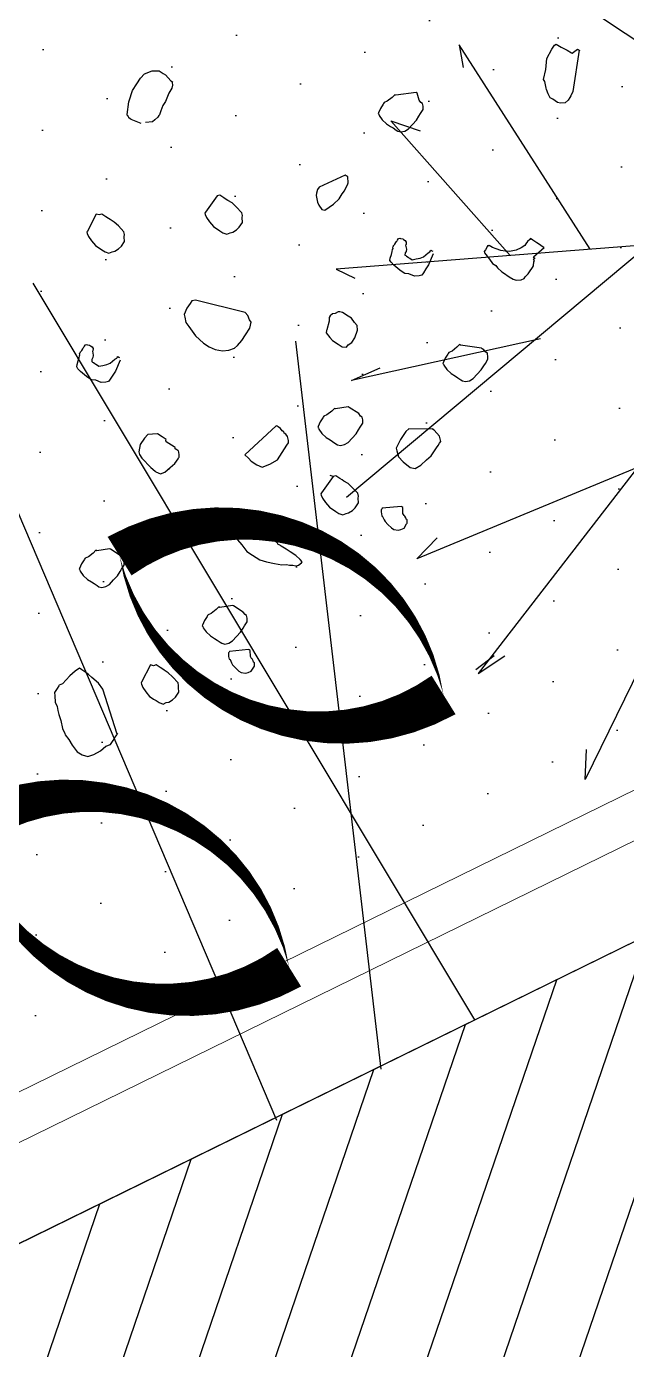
# Model space of a CAD drawing. Header units: millimetres. Extents: x 1754 to 2064, y 960 to 1845.
# Drawn here: x 2015.604 to 2016.266, y 1753.756 to 1755.214 of the extents above; entities that cross this region are included whole.
import ezdxf

# ---------------------------------------------------------------- set-up
doc = ezdxf.new("R2010")
doc.units = ezdxf.units.MM
doc.layers.add('FLOATING-WINDOWS', color=2, linetype='Continuous', plot=False)
for name, color, linetype in [('okna', 4, 'Continuous'), ('SRAFY', 3, 'Continuous'), ('T_stafaz', 7, 'Continuous'), ('zariz.predmety', 203, 'Continuous')]:
    doc.layers.add(name, color=color, linetype=linetype)

# ---------------------------------------------------------------- blocks, each defined once
blk = doc.blocks.new('STROMLIST03PUD')
at = {"linetype": 'Continuous'}
for p, q in [((-204.2, 821.5), (-205.8, 818)), ((-205.8, 818), (-205.3, 817.1)), ((-205.3, 817.1), (-205.6, 815.7)), ((-203.3, 822), (-204.2, 821.5)), ((-198.7, 824.8), (-203.3, 822)), ((-194.9, 824.6), (-198.7, 824.8)), ((-192, 823.9), (-194.9, 824.6)), ((-188, 821.4), (-192, 823.9)), ((-186.3, 818.6), (-188, 821.4)), ((-184.5, 813.5), (-186.3, 818.6)), ((-35.3, 822), (-42.8, 770.4)), ((-35.3, 822), (-36.2, 821.5)), ((-34.4, 822.6), (-35.3, 822)), ((-30.8, 824.7), (-34.4, 822.6)), ((-28, 826.4), (-30.8, 824.7)), ((-23.5, 829.1), (-28, 826.4)), ((-18.2, 828.6), (-23.5, 829.1)), ((-10.7, 830.6), (-18.2, 828.6)), ((-2.1, 830.8), (-10.7, 830.6)), ((4.6, 829.9), (-2.1, 830.8)), ((9.7, 825.5), (4.6, 829.9)), ((13, 820), (9.7, 825.5)), ((14.7, 811.1), (13, 820)), ((-204.8, 810), (-207.5, 803.8)), ((-207.5, 803.8), (-207, 802.8)), ((-207, 802.8), (-206.4, 801.9)), ((-205.6, 815.7), (-205.5, 813.2)), ((-205.5, 813.2), (-204.9, 812.3)), ((-204.9, 812.3), (-204.8, 810)), ((-183.2, 809.3), (-184.5, 813.5)), ((-183, 806.9), (-183.2, 809.3)), ((-183.2, 803.1), (-183, 806.9)), ((-182.7, 802.2), (-183.2, 803.1)), ((-119.8, 803.6), (-120.5, 800.7)), ((-118.5, 805.6), (-119.8, 803.6)), ((-116.5, 810.5), (-118.5, 805.6)), ((-111, 813.8), (-116.5, 810.5)), ((-106.8, 815), (-111, 813.8)), ((-102.1, 815.4), (-106.8, 815)), ((-99.2, 814.7), (-102.1, 815.4)), ((-95.3, 814.5), (-99.2, 814.7)), ((-92.2, 811.3), (-95.3, 814.5)), ((-90.1, 807.8), (-92.2, 811.3)), ((-88.4, 805), (-90.1, 807.8)), ((-87.3, 803.2), (-88.4, 805)), ((-85.7, 800.4), (-87.3, 803.2)), ((15.2, 804), (14.7, 811.1)), ((16.7, 797.4), (15.2, 804)), ((-206.4, 801.9), (-186.8, 794.7)), ((-186.8, 794.7), (-186, 795.2)), ((-186, 795.2), (-185, 795.8)), ((-185, 795.8), (-183.7, 797.8)), ((-183.7, 797.8), (-183.4, 799.2)), ((-183.4, 799.2), (-182.7, 802.2)), ((-120.5, 800.7), (-117.9, 792.2)), ((-117.9, 792.2), (-115.6, 786.2)), ((-84.2, 793.9), (-85.7, 800.4)), ((-83.3, 788.2), (-84.2, 793.9)), ((-83.4, 784.4), (-83.3, 788.2)), ((14.1, 781), (16.3, 789.8)), ((16.3, 796), (16.7, 797.4)), ((16.3, 789.8), (16.3, 796)), ((-218.6, 774), (-220.3, 770.4)), ((-214, 776.6), (-218.6, 774)), ((-211.3, 778.3), (-214, 776.6)), ((-206.8, 781.1), (-211.3, 778.3)), ((-200.8, 783.4), (-206.8, 781.1)), ((-194.7, 785.8), (-200.8, 783.4)), ((-190, 786.2), (-194.7, 785.8)), ((-185.6, 785.1), (-190, 786.2)), ((-183.1, 782.9), (-185.6, 785.1)), ((-182, 781.1), (-183.1, 782.9)), ((-179.8, 777.4), (-182, 781.1)), ((-178.1, 774.6), (-179.8, 777.4)), ((-175.4, 770.1), (-178.1, 774.6)), ((-115.6, 786.2), (-112.8, 781.6)), ((-112.8, 781.6), (-111.8, 779.9)), ((-111.8, 779.9), (-110.1, 777.1)), ((-110.1, 777.1), (-107.4, 772.5)), ((-101.9, 769.6), (-84.7, 782.4)), ((-84.7, 782.4), (-83.8, 783)), ((-83.8, 783), (-83.4, 784.4)), ((12.1, 769.9), (13.2, 774.3)), ((13.2, 774.3), (14.1, 781)), ((-220.6, 769), (-221, 767.5)), ((-221, 767.5), (-219.9, 765.7)), ((-220.3, 770.4), (-220.6, 769)), ((-219.9, 765.7), (-219.2, 762.4)), ((-219.2, 762.4), (-212.6, 751.5)), ((-173, 764.1), (-175.4, 770.1)), ((-172.1, 758.5), (-173, 764.1)), ((-107.4, 772.5), (-104.4, 771.9)), ((-104.4, 771.9), (-101.9, 769.6)), ((-42.8, 770.4), (-41.7, 762.4)), ((-41.7, 762.4), (-37.7, 753.6)), ((8.1, 753.8), (10.5, 760.2)), ((10.5, 760.2), (11, 765.5)), ((11, 765.5), (12.1, 769.9)), ((-424.9, 754.1), (-426.5, 750.5)), ((-426.5, 750.5), (-425.9, 749.6)), ((-425.9, 749.6), (-426.3, 748.2)), ((-426.3, 748.2), (-426.1, 745.8)), ((-426.1, 745.8), (-425.6, 744.9)), ((-425.6, 744.9), (-425.4, 742.5)), ((-423.9, 754.5), (-424.9, 754.1)), ((-419.4, 757.3), (-423.9, 754.5)), ((-415.6, 757.1), (-419.4, 757.3)), ((-412.6, 756.4), (-415.6, 757.1)), ((-408.6, 753.8), (-412.6, 756.4)), ((-407, 751.1), (-408.6, 753.8)), ((-405.2, 746), (-407, 751.1)), ((-403.9, 741.8), (-405.2, 746)), ((-212.6, 751.5), (-212, 750.6)), ((-212, 750.6), (-198.4, 746.4)), ((-198.4, 746.4), (-197.8, 745.5)), ((-197.8, 745.5), (-193.6, 746.7)), ((-193.6, 746.7), (-187, 748.3)), ((-187, 748.3), (-183.2, 748)), ((-183.2, 748), (-182.3, 748.6)), ((-182.3, 748.6), (-181.4, 749.2)), ((-181.4, 749.2), (-176.8, 751.8)), ((-176.8, 751.8), (-172.8, 755.5)), ((-172.8, 755.5), (-171.9, 756.1)), ((-172.4, 756.9), (-172.1, 758.5)), ((-171.9, 756.1), (-172.4, 756.9)), ((-37.7, 753.6), (-35.8, 748.5)), ((-35.8, 748.5), (-34.2, 745.8)), ((-34.2, 745.8), (-31.4, 741.3)), ((-16.7, 741.4), (-5.6, 745.6)), ((-5.6, 745.6), (-1.7, 745.4)), ((-1.7, 745.4), (-0.8, 745.9)), ((-0.8, 745.9), (1.9, 747.6)), ((1.9, 747.6), (6.5, 750.4)), ((6.5, 750.4), (8.1, 753.8)), ((-425.4, 742.5), (-428.2, 736.3)), ((-428.2, 736.3), (-427.6, 735.4)), ((-427.6, 735.4), (-427.1, 734.4)), ((-427.1, 734.4), (-407.5, 727.2)), ((-405.7, 728.2), (-404.4, 730.4)), ((-404.4, 730.4), (-404.1, 731.8)), ((-404.1, 731.8), (-403.3, 734.7)), ((-403.7, 739.4), (-403.9, 741.8)), ((-403.8, 735.6), (-403.7, 739.4)), ((-403.3, 734.7), (-403.8, 735.6)), ((-301, 741.8), (-301.9, 741.3)), ((-301.9, 741.3), (-301.2, 737.9)), ((-301.2, 737.9), (-298.9, 731.9)), ((-296.9, 743), (-301, 741.8)), ((-298.9, 731.9), (-295, 725.6)), ((-293.9, 742.3), (-296.9, 743)), ((-291.4, 740.1), (-293.9, 742.3)), ((-287.9, 738.5), (-291.4, 740.1)), ((-285.4, 736.3), (-287.9, 738.5)), ((-280.4, 734.3), (-285.4, 736.3)), ((-273.8, 729.6), (-280.4, 734.3)), ((-266.7, 723.9), (-273.8, 729.6)), ((-31.4, 741.3), (-29.8, 738.5)), ((-29.8, 738.5), (-24.1, 739.4)), ((-24.1, 739.4), (-16.7, 741.4)), ((-407.5, 727.2), (-406.6, 727.8)), ((-406.6, 727.8), (-405.7, 728.2)), ((-376.7, 714.9), (-380.9, 713.7)), ((-372, 715.2), (-376.7, 714.9)), ((-369.1, 714.6), (-372, 715.2)), ((-295, 725.6), (-292.3, 721)), ((-292.3, 721), (-290.1, 717.3)), ((-290.1, 717.3), (-289, 715.6)), ((-289, 715.6), (-288.4, 714.6)), ((-261.1, 718.7), (-266.7, 723.9)), ((-256.2, 710.4), (-261.1, 718.7)), ((-474.9, 700.7), (-481.4, 699.1)), ((-466.5, 703.2), (-474.9, 700.7)), ((-459.4, 703.8), (-466.5, 703.2)), ((-454.8, 700.2), (-459.4, 703.8)), ((-389.7, 703.4), (-390.4, 700.4)), ((-390.4, 700.4), (-387.8, 692.1)), ((-388.4, 705.4), (-389.7, 703.4)), ((-386.4, 710.3), (-388.4, 705.4)), ((-380.9, 713.7), (-386.4, 710.3)), ((-365.2, 714.3), (-369.1, 714.6)), ((-362.1, 711.2), (-365.2, 714.3)), ((-360, 707.7), (-362.1, 711.2)), ((-358.3, 704.9), (-360, 707.7)), ((-357.2, 703.1), (-358.3, 704.9)), ((-355.6, 700.3), (-357.2, 703.1)), ((-354.1, 693.8), (-355.6, 700.3)), ((-288.4, 714.6), (-286.8, 711.9)), ((-286.8, 711.9), (-287.1, 710.4)), ((-287.1, 710.4), (-283.3, 704)), ((-283.3, 704), (-282.8, 703.1)), ((-282.8, 703.1), (-266, 689.6)), ((-252.3, 704), (-256.2, 710.4)), ((-250.6, 695.1), (-252.3, 704)), ((-497.8, 689.3), (-498.9, 684.9)), ((-496, 690.4), (-497.8, 689.3)), ((-493.3, 692), (-496, 690.4)), ((-490.6, 693.6), (-493.3, 692)), ((-481.4, 699.1), (-490.6, 693.6)), ((-450.8, 691.5), (-454.8, 700.2)), ((-448.7, 684.1), (-450.8, 691.5)), ((-387.8, 692.1), (-385.5, 686.1)), ((-385.5, 686.1), (-382.7, 681.5)), ((-353.2, 688.1), (-354.1, 693.8)), ((-353.3, 684.3), (-353.2, 688.1)), ((-266, 689.6), (-264, 688.3)), ((-264, 688.3), (-260.3, 684.3)), ((-247.9, 684.3), (-250.6, 695.1)), ((-498.9, 684.9), (-499.3, 683.4)), ((-499.3, 683.4), (-496.7, 675.1)), ((-496.7, 675.1), (-495.6, 673.3)), ((-495.6, 673.3), (-496.5, 672.7)), ((-495.6, 673.3), (-472.3, 661.3)), ((-459, 667.9), (-450.4, 674.4)), ((-450.4, 674.4), (-449.7, 677.3)), ((-449.7, 677.3), (-448.7, 684.1)), ((-382.7, 681.5), (-381.6, 679.7)), ((-381.6, 679.7), (-380, 677)), ((-380, 677), (-377.2, 672.4)), ((-377.2, 672.4), (-374.3, 671.7)), ((-374.3, 671.7), (-354.6, 682.3)), ((-374.3, 671.7), (-371.7, 669.5)), ((-354.6, 682.3), (-353.7, 682.9)), ((-353.7, 682.9), (-353.3, 684.3)), ((-260.3, 684.3), (-256.9, 682.7)), ((-256.9, 682.7), (-253.4, 681.1)), ((-253.4, 681.1), (-249.6, 680.9)), ((-249.6, 680.9), (-248.6, 681.4)), ((-248.6, 681.4), (-247.9, 684.3)), ((-472.3, 661.3), (-468.1, 662.5)), ((-468.1, 662.5), (-463.5, 665.3)), ((-463.5, 665.3), (-459, 667.9)), ((-124.2, 658.2), (-125.9, 654.7)), ((-119.7, 660.9), (-124.2, 658.2)), ((-116.9, 662.5), (-119.7, 660.9)), ((-112.4, 665.3), (-116.9, 662.5)), ((-106.4, 667.6), (-112.4, 665.3)), ((-100.4, 670.1), (-106.4, 667.6)), ((-95.6, 670.4), (-100.4, 670.1)), ((-91.2, 669.3), (-95.6, 670.4)), ((-88.7, 667.2), (-91.2, 669.3)), ((-87.6, 665.3), (-88.7, 667.2)), ((-85.4, 661.6), (-87.6, 665.3)), ((-83.7, 658.9), (-85.4, 661.6)), ((-81, 654.4), (-83.7, 658.9)), ((-560.5, 642.9), (-566.5, 640.6)), ((-555.8, 643.2), (-560.5, 642.9)), ((-551.4, 642.2), (-555.8, 643.2)), ((-548.9, 640), (-551.4, 642.2)), ((-411.7, 643), (-417.7, 640.7)), ((-405.7, 645.4), (-411.7, 643)), ((-400.9, 645.8), (-405.7, 645.4)), ((-396.6, 644.7), (-400.9, 645.8)), ((-394, 642.5), (-396.6, 644.7)), ((-392.9, 640.7), (-394, 642.5)), ((-126.2, 653.3), (-126.6, 651.8)), ((-126.6, 651.8), (-125.5, 649.9)), ((-125.9, 654.7), (-126.2, 653.3)), ((-125.5, 649.9), (-124.8, 646.7)), ((-124.8, 646.7), (-118.2, 635.7)), ((-78.7, 648.4), (-81, 654.4)), ((-77.7, 642.7), (-78.7, 648.4)), ((-78.1, 641.2), (-77.7, 642.7)), ((-586.1, 627.6), (-586.5, 626.1)), ((-584.5, 631), (-586.1, 627.6)), ((-579.9, 633.8), (-584.5, 631)), ((-577.2, 635.5), (-579.9, 633.8)), ((-572.6, 638.1), (-577.2, 635.5)), ((-566.5, 640.6), (-572.6, 638.1)), ((-547.8, 638.1), (-548.9, 640)), ((-545.6, 634.6), (-547.8, 638.1)), ((-544, 631.8), (-545.6, 634.6)), ((-541.2, 627.2), (-544, 631.8)), ((-431.6, 628.6), (-431.9, 627.1)), ((-431.2, 630), (-431.6, 628.6)), ((-429.6, 633.6), (-431.2, 630)), ((-425, 636.2), (-429.6, 633.6)), ((-422.2, 637.9), (-425, 636.2)), ((-417.7, 640.7), (-422.2, 637.9)), ((-390.7, 637), (-392.9, 640.7)), ((-389.1, 634.2), (-390.7, 637)), ((-386.3, 629.7), (-389.1, 634.2)), ((-384, 623.7), (-386.3, 629.7)), ((-327.1, 628.1), (-335.3, 623.2)), ((-317.6, 628.9), (-327.1, 628.1)), ((-308.4, 628.1), (-317.6, 628.9)), ((-304.3, 623.2), (-308.4, 628.1)), ((-118.2, 635.7), (-117.6, 634.8)), ((-117.6, 634.8), (-104, 630.7)), ((-104, 630.7), (-103.4, 629.7)), ((-103.4, 629.7), (-99.2, 631)), ((-99.2, 631), (-92.7, 632.5)), ((-92.7, 632.5), (-88.8, 632.2)), ((-88.8, 632.2), (-87.9, 632.8)), ((-87.9, 632.8), (-87, 633.3)), ((-87, 633.3), (-82.4, 636.1)), ((-82.4, 636.1), (-78.4, 639.8)), ((-78.4, 639.8), (-77.5, 640.4)), ((-77.5, 640.4), (-78.1, 641.2)), ((-586.5, 626.1), (-586.8, 624.7)), ((-586.8, 624.7), (-585.7, 622.9)), ((-585.7, 622.9), (-585, 619.6)), ((-585, 619.6), (-583.9, 617.8)), ((-583.9, 617.8), (-583.3, 616.8)), ((-583.3, 616.8), (-564.2, 603.5)), ((-538.8, 621.2), (-541.2, 627.2)), ((-537.9, 615.5), (-538.8, 621.2)), ((-538.6, 612.7), (-537.7, 613.2)), ((-538.3, 614.1), (-537.9, 615.5)), ((-537.7, 613.2), (-538.3, 614.1)), ((-431.9, 627.1), (-430.8, 625.3)), ((-430.8, 625.3), (-430.1, 622)), ((-430.1, 622), (-423.5, 611.1)), ((-387.8, 611.4), (-383.8, 615.1)), ((-383, 618), (-384, 623.7)), ((-383.8, 615.1), (-382.9, 615.7)), ((-383.4, 616.5), (-383, 618)), ((-382.9, 615.7), (-383.4, 616.5)), ((-347.5, 614.5), (-348.5, 610.2)), ((-346.2, 616.7), (-347.5, 614.5)), ((-343.5, 618.2), (-346.2, 616.7)), ((-335.3, 623.2), (-343.5, 618.2)), ((-300.4, 616.8), (-304.3, 623.2)), ((-299.2, 612.7), (-300.4, 616.8)), ((-564.2, 603.5), (-563.6, 602.6)), ((-563.6, 602.6), (-559.4, 603.9)), ((-559.4, 603.9), (-552.9, 605.3)), ((-552.9, 605.3), (-549, 605.2)), ((-549, 605.2), (-548.1, 605.8)), ((-548.1, 605.8), (-547.2, 606.3)), ((-547.2, 606.3), (-542.6, 609)), ((-542.6, 609), (-538.6, 612.7)), ((-423.5, 611.1), (-423, 610.2)), ((-423, 610.2), (-409.3, 606)), ((-409.3, 606), (-408.7, 605.1)), ((-408.7, 605.1), (-404.6, 606.3)), ((-404.6, 606.3), (-398, 607.9)), ((-398, 607.9), (-394.2, 607.6)), ((-394.2, 607.6), (-393.3, 608.2)), ((-393.3, 608.2), (-392.3, 608.8)), ((-392.3, 608.8), (-387.8, 611.4)), ((-348.5, 610.2), (-347.8, 607)), ((-347.8, 607), (-346.8, 605.1)), ((-346.8, 605.1), (-347.1, 603.6)), ((-347.1, 603.6), (-346, 601.9)), ((-346, 601.9), (-345.3, 598.5)), ((-345.3, 598.5), (-343.7, 595.9)), ((-342.5, 594), (-297.3, 607.5)), ((-297.3, 607.5), (-299.2, 612.7)), ((-343.7, 595.9), (-343.1, 594.9)), ((-343.1, 594.9), (-342.5, 594)), ((-217.2, 583.6), (-223.8, 582.2)), ((-209.8, 585.7), (-217.2, 583.6)), ((-204.4, 585.2), (-209.8, 585.7)), ((-200.8, 581.2), (-204.4, 585.2)), ((-233.1, 572.9), (-233.5, 571.5)), ((-233.5, 571.5), (-232.9, 570.5)), ((-232.3, 575.8), (-233.1, 572.9)), ((-232.9, 570.5), (-232.3, 569.6)), ((-231.1, 577.8), (-232.3, 575.8)), ((-232.3, 569.6), (-231.2, 567.8)), ((-230.2, 578.4), (-231.1, 577.8)), ((-229.2, 578.9), (-230.2, 578.4)), ((-223.8, 582.2), (-229.2, 578.9)), ((-200.3, 580.2), (-200.8, 581.2)), ((-197.9, 574.2), (-200.3, 580.2)), ((-193.5, 560.7), (-197.9, 574.2)), ((-677.8, 555.1), (-679.6, 554)), ((-677.4, 556.6), (-678.4, 556)), ((-678.4, 556), (-677.8, 555.1)), ((-674.8, 560.6), (-677.4, 556.6)), ((-673.1, 561.7), (-674.8, 560.6)), ((-672.1, 562.3), (-673.1, 561.7)), ((-669.4, 563.8), (-672.1, 562.3)), ((-665.7, 566), (-669.4, 563.8)), ((-661.5, 567.4), (-665.7, 566)), ((-659.7, 568.5), (-661.5, 567.4)), ((-655.9, 568.3), (-659.7, 568.5)), ((-651, 566.3), (-655.9, 568.3)), ((-648.4, 564), (-651, 566.3)), ((-645.7, 559.5), (-648.4, 564)), ((-641.9, 553.1), (-645.7, 559.5)), ((-231.2, 567.8), (-231.6, 566.4)), ((-231.6, 566.4), (-231.1, 565.4)), ((-231.1, 565.4), (-225.6, 556.3)), ((-226, 554.8), (-226.8, 554.2)), ((-225.6, 556.3), (-226, 554.8)), ((-193.9, 553), (-193.1, 555.9)), ((-193.1, 555.9), (-193.5, 560.7)), ((-679.4, 551.7), (-694.4, 547.6)), ((-694.4, 547.6), (-693.8, 546.7)), ((-693.8, 546.7), (-692.2, 544)), ((-692.2, 544), (-690.5, 541.2)), ((-690.5, 541.2), (-689.4, 539.5)), ((-680.5, 553.5), (-679.6, 554)), ((-679.6, 554), (-679.4, 551.7)), ((-640.7, 551.2), (-641.9, 553.1)), ((-638.4, 545.2), (-640.7, 551.2)), ((-637.6, 542), (-638.4, 545.2)), ((-635.5, 538.3), (-637.6, 542)), ((-463.2, 545), (-469.5, 538.8)), ((-457.8, 548.4), (-463.2, 545)), ((-453.1, 548.7), (-457.8, 548.4)), ((-450.3, 550.4), (-453.1, 548.7)), ((-446.3, 547.8), (-450.3, 550.4)), ((-443.6, 543.2), (-446.3, 547.8)), ((-439.7, 536.8), (-443.6, 543.2)), ((-226.8, 554.2), (-224.1, 549.7)), ((-224.1, 549.7), (-220.8, 544.2)), ((-220.8, 544.2), (-215.9, 542.2)), ((-215.9, 542.2), (-211, 540.2)), ((-211, 540.2), (-205.9, 542.1)), ((-205.9, 542.1), (-198.6, 546.5)), ((-198.6, 546.5), (-193.9, 553)), ((-689.4, 539.5), (-686.7, 534.9)), ((-686.7, 534.9), (-685.1, 532.1)), ((-685.1, 532.1), (-684.1, 532.7)), ((-684.1, 532.7), (-680.9, 533.4)), ((-680.9, 533.4), (-678.1, 535)), ((-678.1, 535), (-676.3, 536.1)), ((-676.3, 536.1), (-671.6, 536.6)), ((-671.6, 536.6), (-665.3, 536.6)), ((-665.3, 536.6), (-658, 534.7)), ((-658, 534.7), (-654, 532.1)), ((-654, 532.1), (-650, 529.6)), ((-650, 529.6), (-646.4, 525.5)), ((-646.4, 525.5), (-643.3, 522.4)), ((-634.5, 532.7), (-635.5, 538.3)), ((-632.9, 523.8), (-634.5, 532.7)), ((-469.5, 538.8), (-471.5, 533.9)), ((-471.5, 533.9), (-470.2, 529.7)), ((-470.2, 529.7), (-469.3, 524.1)), ((-438.4, 532.7), (-439.7, 536.8)), ((-437, 526.1), (-438.4, 532.7)), ((-438.3, 524.1), (-437, 526.1)), ((-643.3, 522.4), (-642.2, 520.7)), ((-642.2, 520.7), (-641.1, 518.9)), ((-641.1, 518.9), (-640.2, 519.4)), ((-640.2, 519.4), (-639.6, 518.4)), ((-639.6, 518.4), (-635.1, 521.2)), ((-635.1, 521.2), (-633.2, 522.3)), ((-633.2, 522.3), (-632.9, 523.8)), ((-571.6, 508.5), (-567, 511.2)), ((-567, 511.2), (-562.5, 514)), ((-562.5, 514), (-559.8, 515.6)), ((-559.8, 515.6), (-556.8, 514.9)), ((-556.8, 514.9), (-551.9, 512.9)), ((-551.9, 512.9), (-547.7, 508)), ((-469.3, 524.1), (-466, 518.5)), ((-466, 518.5), (-464.4, 515.9)), ((-464.4, 515.9), (-463.2, 514)), ((-463.2, 514), (-460.7, 511.9)), ((-460.7, 511.9), (-459.2, 511.4)), ((-459.2, 511.4), (-455.4, 511.3)), ((-455.4, 511.3), (-452.5, 510.5)), ((-452.5, 510.5), (-449.2, 511.3)), ((-449.2, 511.3), (-447.4, 512.4)), ((-447.4, 512.4), (-445.7, 515.9)), ((-445.7, 515.9), (-439.2, 523.5)), ((-439.2, 523.5), (-438.3, 524.1)), ((-581.6, 496.3), (-582.2, 497.2)), ((-581.1, 495.3), (-581.6, 496.3)), ((-581.5, 500.1), (-571.6, 508.5)), ((-579.2, 496.4), (-580.2, 495.8)), ((-576.9, 496.6), (-579.2, 496.4)), ((-573.6, 497.4), (-576.9, 496.6)), ((-570.3, 498.1), (-573.6, 497.4)), ((-566.5, 498), (-570.3, 498.1)), ((-562.1, 496.8), (-566.5, 498)), ((-557.7, 495.7), (-562.1, 496.8)), ((-547.7, 508), (-543.7, 505.4)), ((-543.7, 505.4), (-542, 502.6)), ((-542, 502.6), (-540.4, 500)), ((-540.4, 500), (-536.9, 492.1)), ((-338.8, 497), (-343, 495.6)), ((-332.1, 496.1), (-338.8, 497)), ((-325.7, 493.7), (-332.1, 496.1)), ((-580.2, 495.8), (-581.1, 495.3)), ((-557.9, 479.5), (-557.1, 482.4)), ((-556.1, 493), (-557.7, 495.7)), ((-557.1, 482.4), (-555.9, 484.4)), ((-555.5, 492.1), (-556.1, 493)), ((-555.9, 484.4), (-554.1, 485.5)), ((-555, 491.2), (-555.5, 492.1)), ((-553.9, 489.4), (-555, 491.2)), ((-554.1, 485.5), (-552.8, 487.5)), ((-553.4, 488.4), (-553.9, 489.4)), ((-552.8, 487.5), (-553.4, 488.4)), ((-536.7, 483.5), (-539.8, 480.4)), ((-536.9, 492.1), (-535.6, 487.9)), ((-535.4, 485.5), (-536.7, 483.5)), ((-535.6, 487.9), (-535.4, 485.5)), ((-363.6, 484.5), (-368, 479.4)), ((-356.3, 488.9), (-363.6, 484.5)), ((-349.9, 492.7), (-356.3, 488.9)), ((-343, 495.6), (-349.9, 492.7)), ((-319.1, 488.9), (-325.7, 493.7)), ((-314.4, 483.2), (-319.1, 488.9)), ((-310.6, 476.7), (-314.4, 483.2)), ((-560.4, 475.5), (-559.1, 477.5)), ((-560.3, 473.1), (-560.4, 475.5)), ((-559.1, 471.3), (-560.3, 473.1)), ((-559.1, 477.5), (-558.3, 478)), ((-558.6, 470.4), (-559.1, 471.3)), ((-556.6, 469), (-558.6, 470.4)), ((-558.3, 478), (-557.9, 479.5)), ((-556, 468.1), (-556.6, 469)), ((-554.6, 467.8), (-556, 468.1)), ((-552.7, 468.9), (-554.6, 467.8)), ((-551.9, 469.5), (-552.7, 468.9)), ((-551, 470), (-551.9, 469.5)), ((-550, 470.6), (-551, 470)), ((-548.2, 471.7), (-550, 470.6)), ((-547.3, 472.1), (-548.2, 471.7)), ((-546.4, 472.7), (-547.3, 472.1)), ((-545.5, 473.3), (-546.4, 472.7)), ((-544.6, 473.8), (-545.5, 473.3)), ((-544.2, 475.3), (-544.6, 473.8)), ((-543.3, 475.8), (-544.2, 475.3)), ((-542, 477.8), (-543.3, 475.8)), ((-539.8, 480.4), (-542, 477.8)), ((-368, 479.4), (-367.3, 476.2)), ((-367.3, 476.2), (-367.8, 470.8)), ((-367.8, 470.8), (-366.5, 466.7)), ((-306.3, 465.6), (-310.6, 476.7)), ((-205.1, 464.4), (-200.5, 467.1)), ((-200.5, 467.1), (-197.8, 468.8)), ((-197.8, 468.8), (-194.9, 468)), ((-194.9, 468), (-190, 466)), ((-366.5, 466.7), (-323.6, 430.4)), ((-303.9, 453.3), (-306.3, 465.6)), ((-303, 447.7), (-303.9, 453.3)), ((-219.5, 453.2), (-209.7, 461.7)), ((-209.7, 461.7), (-205.1, 464.4)), ((-190, 466), (-185.8, 461.1)), ((-185.8, 461.1), (-181.7, 458.6)), ((-181.7, 458.6), (-180.1, 455.8)), ((-180.1, 455.8), (-178.4, 453.1)), ((-178.4, 453.1), (-175, 445.2)), ((-311.1, 434.2), (-305.2, 439)), ((-305.2, 439), (-304.5, 441.9)), ((-304.5, 441.9), (-303, 447.7)), ((-219.7, 449.5), (-220.2, 450.3)), ((-219.2, 448.6), (-219.7, 449.5)), ((-218.2, 449), (-219.2, 448.6)), ((-217.3, 449.6), (-218.2, 449)), ((-214.9, 449.8), (-217.3, 449.6)), ((-211.7, 450.6), (-214.9, 449.8)), ((-208.4, 451.2), (-211.7, 450.6)), ((-204.5, 451.1), (-208.4, 451.2)), ((-200.1, 450), (-204.5, 451.1)), ((-195.8, 448.9), (-200.1, 450)), ((-194.1, 446.1), (-195.8, 448.9)), ((-193.6, 445.2), (-194.1, 446.1)), ((-194, 437.5), (-192.1, 438.7)), ((-193.1, 444.3), (-193.6, 445.2)), ((-192, 442.6), (-193.1, 444.3)), ((-192.1, 438.7), (-190.9, 440.7)), ((-191.4, 441.6), (-192, 442.6)), ((-190.9, 440.7), (-191.4, 441.6)), ((-175, 445.2), (-173.7, 441.1)), ((-173.6, 438.7), (-174.8, 436.7)), ((-173.7, 441.1), (-173.6, 438.7)), ((-323.6, 430.4), (-319.3, 429.3)), ((-319.3, 429.3), (-316.5, 431)), ((-316.5, 431), (-313.8, 432.5)), ((-313.8, 432.5), (-311.1, 434.2)), ((-198.5, 428.6), (-197.2, 430.6)), ((-198.3, 426.3), (-198.5, 428.6)), ((-197.2, 424.4), (-198.3, 426.3)), ((-197.2, 430.6), (-196.3, 431.2)), ((-196.7, 423.5), (-197.2, 424.4)), ((-194.7, 422.3), (-196.7, 423.5)), ((-196.3, 431.2), (-196, 432.7)), ((-196, 432.7), (-195.2, 435.5)), ((-195.2, 435.5), (-194, 437.5)), ((-189, 423.2), (-190, 422.6)), ((-188.1, 423.8), (-189, 423.2)), ((-186.3, 424.9), (-188.1, 423.8)), ((-185.4, 425.3), (-186.3, 424.9)), ((-184.5, 425.9), (-185.4, 425.3)), ((-183.6, 426.4), (-184.5, 425.9)), ((-182.6, 427), (-183.6, 426.4)), ((-182.3, 428.4), (-182.6, 427)), ((-181.4, 429), (-182.3, 428.4)), ((-180.1, 431), (-181.4, 429)), ((-177.9, 433.5), (-180.1, 431)), ((-174.8, 436.7), (-177.9, 433.5)), ((-798.4, 407), (-794.4, 410.5)), ((-794.4, 410.5), (-792.6, 411.6)), ((-792.6, 411.6), (-789.9, 413.3)), ((-789.9, 413.3), (-785.6, 414.6)), ((-785.6, 414.6), (-780.8, 412.6)), ((-780.8, 412.6), (-778.2, 410.4)), ((-778.2, 410.4), (-776.5, 407.6)), ((-194.1, 421.3), (-194.7, 422.3)), ((-192.7, 421), (-194.1, 421.3)), ((-190.9, 422.1), (-192.7, 421)), ((-190, 422.6), (-190.9, 422.1)), ((-824.8, 369), (-798.4, 407)), ((-776.5, 407.6), (-774.9, 405)), ((-774.9, 405), (-773.2, 402.2)), ((-772.9, 397.5), (-773.4, 392.2)), ((-773.2, 402.2), (-772.9, 397.5)), ((-524.1, 394.3), (-530.8, 389)), ((-520.4, 396.5), (-524.1, 394.3)), ((-515, 399.8), (-520.4, 396.5)), ((-506.6, 402.4), (-515, 399.8)), ((-500.9, 403.3), (-506.6, 402.4)), ((-495.3, 404.2), (-500.9, 403.3)), ((-492.7, 402.1), (-495.3, 404.2)), ((-491.8, 396.4), (-492.7, 402.1)), ((-492, 392.5), (-491.8, 396.4)), ((-775.4, 381), (-782.4, 371.9)), ((-773.8, 390.7), (-775.6, 383.4)), ((-775.6, 383.4), (-775.4, 381)), ((-773.4, 392.2), (-773.8, 390.7)), ((-531.7, 388.5), (-534.1, 382.1)), ((-534.1, 382.1), (-533.6, 381.1)), ((-533.6, 381.1), (-533, 380.3)), ((-533, 380.3), (-532.4, 379.4)), ((-532.4, 379.4), (-500.9, 378.5)), ((-530.8, 389), (-531.7, 388.5)), ((-500.9, 378.5), (-498.2, 380.1)), ((-498.2, 380.1), (-495.1, 383.3)), ((-495.1, 383.3), (-493.8, 385.3)), ((-493.8, 385.3), (-492, 392.5)), ((-402.2, 379.5), (-407.7, 376.1)), ((-398.1, 380.7), (-402.2, 379.5)), ((-393.3, 381.1), (-398.1, 380.7)), ((-390.4, 380.4), (-393.3, 381.1)), ((-386.5, 380.1), (-390.4, 380.4)), ((-383.4, 377), (-386.5, 380.1)), ((-824.8, 369), (-825.4, 370)), ((-824.3, 368.1), (-824.8, 369)), ((-823.7, 367.2), (-824.3, 368.1)), ((-816.5, 368.8), (-823.7, 367.2)), ((-815.9, 367.9), (-816.5, 368.8)), ((-813.2, 363.3), (-815.9, 367.9)), ((-782.4, 371.9), (-788.8, 361.9)), ((-411, 369.2), (-411.7, 366.3)), ((-411.7, 366.3), (-409.1, 357.9)), ((-409.7, 371.2), (-411, 369.2)), ((-407.7, 376.1), (-409.7, 371.2)), ((-381.3, 373.5), (-383.4, 377)), ((-379.6, 370.7), (-381.3, 373.5)), ((-378.5, 368.9), (-379.6, 370.7)), ((-376.9, 366.1), (-378.5, 368.9)), ((-375.4, 359.6), (-376.9, 366.1)), ((-808.5, 357.4), (-813.2, 363.3)), ((-805.2, 352), (-808.5, 357.4)), ((-802.8, 352.2), (-805.2, 352)), ((-798.2, 354.9), (-802.8, 352.2)), ((-788.8, 361.9), (-798.2, 354.9)), ((-641.5, 352.3), (-643.2, 348.9)), ((-637, 355), (-641.5, 352.3)), ((-634.2, 356.7), (-637, 355)), ((-629.7, 359.5), (-634.2, 356.7)), ((-623.7, 361.8), (-629.7, 359.5)), ((-617.7, 364.1), (-623.7, 361.8)), ((-612.9, 364.6), (-617.7, 364.1)), ((-608.5, 363.5), (-612.9, 364.6)), ((-606, 361.2), (-608.5, 363.5)), ((-604.9, 359.5), (-606, 361.2)), ((-602.7, 355.8), (-604.9, 359.5)), ((-601, 353), (-602.7, 355.8)), ((-598.3, 348.4), (-601, 353)), ((-409.1, 357.9), (-406.8, 351.9)), ((-406.8, 351.9), (-404, 347.3)), ((-374.5, 353.9), (-375.4, 359.6)), ((-374.7, 350.1), (-374.5, 353.9)), ((-643.5, 347.3), (-643.9, 345.9)), ((-643.9, 345.9), (-642.8, 344.1)), ((-643.2, 348.9), (-643.5, 347.3)), ((-642.1, 340.8), (-643.5, 332.9)), ((-642.8, 344.1), (-642.1, 340.8)), ((-595.9, 342.4), (-598.3, 348.4)), ((-595, 336.9), (-595.9, 342.4)), ((-595.4, 335.3), (-595, 336.9)), ((-404, 347.3), (-402.9, 345.5)), ((-402.9, 345.5), (-401.3, 342.8)), ((-401.3, 342.8), (-398.6, 338.2)), ((-398.6, 338.2), (-395.7, 337.5)), ((-395.7, 337.5), (-376, 348.1)), ((-376, 348.1), (-375, 348.7)), ((-375, 348.7), (-374.7, 350.1)), ((-281.6, 337.8), (-283.6, 332.9)), ((-276.2, 341), (-281.6, 337.8)), ((-272, 342.3), (-276.2, 341)), ((-267.2, 342.7), (-272, 342.3)), ((-264.3, 342), (-267.2, 342.7)), ((-260.5, 341.8), (-264.3, 342)), ((-257.4, 338.6), (-260.5, 341.8)), ((-255.2, 335), (-257.4, 338.6)), ((-643.5, 332.9), (-643, 331.9)), ((-643, 331.9), (-621.3, 324.7)), ((-621.3, 324.7), (-620.7, 323.9)), ((-620.7, 323.9), (-616.5, 325.2)), ((-616.5, 325.2), (-609.9, 326.6)), ((-609.9, 326.6), (-606.1, 326.4)), ((-606.1, 326.4), (-605.2, 327)), ((-605.2, 327), (-604.3, 327.5)), ((-604.3, 327.5), (-599.7, 330.3)), ((-599.7, 330.3), (-595.7, 333.9)), ((-595.7, 333.9), (-594.8, 334.4)), ((-594.8, 334.4), (-595.4, 335.3)), ((-284.9, 330.9), (-285.6, 327.9)), ((-285.6, 327.9), (-283.1, 319.5)), ((-283.6, 332.9), (-284.9, 330.9)), ((-253.5, 332.3), (-255.2, 335)), ((-252.4, 330.4), (-253.5, 332.3)), ((-250.8, 327.7), (-252.4, 330.4)), ((-249.3, 321.2), (-250.8, 327.7)), ((-248.4, 315.5), (-249.3, 321.2)), ((-283.1, 319.5), (-280.7, 313.5)), ((-280.7, 313.5), (-278, 308.9)), ((-278, 308.9), (-276.8, 307.2)), ((-276.8, 307.2), (-275.2, 304.4)), ((-267, 296.9), (-249.9, 309.7)), ((-249.9, 309.7), (-249, 310.3)), ((-249, 310.3), (-248.6, 311.7)), ((-248.6, 311.7), (-248.4, 315.5)), ((-275.2, 304.4), (-272.5, 299.8)), ((-272.5, 299.8), (-269.6, 299)), ((-269.6, 299), (-267, 296.9)), ((-397.4, 212.4), (-390.3, 219.2)), ((-390.3, 219.2), (-385.7, 221.8)), ((-385.7, 221.8), (-380.8, 226.1)), ((-380.8, 226.1), (-377.7, 229.2)), ((-377.7, 229.2), (-376.8, 229.7)), ((-376.8, 229.7), (-375, 230.8)), ((-375, 230.8), (-370.7, 232.1)), ((-370.7, 232.1), (-367.5, 232.8)), ((-367.5, 232.8), (-360.2, 230.1)), ((-355.3, 229), (-347.4, 220.1)), ((-347.4, 220.1), (-346.9, 219.2)), ((-346.9, 219.2), (-345.8, 217.3)), ((-405.8, 203.6), (-405.1, 206.5)), ((-405.1, 206.5), (-402.8, 209)), ((-402.8, 209), (-397.4, 212.4)), ((-345.9, 213.5), (-353.6, 201.5)), ((-345.8, 217.3), (-346.2, 215.8)), ((-346.2, 215.8), (-345.6, 214.9)), ((-345.6, 214.9), (-345.9, 213.5)), ((-406.7, 203), (-405.8, 203.6)), ((-405.6, 201.3), (-406.7, 203)), ((-403, 192.8), (-405.6, 201.3)), ((-401.4, 190.1), (-403, 192.8)), ((-398.7, 185.6), (-401.4, 190.1)), ((-362.9, 192.1), (-370.2, 187.8)), ((-354.5, 200.9), (-362.9, 192.1)), ((-353.6, 201.5), (-354.5, 200.9)), ((-391.7, 182.2), (-398.7, 185.6)), ((-382.6, 181.6), (-391.7, 182.2)), ((-376.6, 183.9), (-382.6, 181.6)), ((-370.2, 187.8), (-376.6, 183.9))]:
    blk.add_line(p, q, dxfattribs=at)
blk = doc.blocks.new('STROMPUD03')
for p, q in [((101.9, 359.3), (-4.1, 500)), ((-144.5, 161.6), (-100, 495.4)), ((-100, 495.4), (-100.8, 471.6)), ((85, 494.2), (79.2, 465.5)), ((134, 104.1), (85, 494.2)), ((-117, 64.9), (-227.1, 452.6)), ((-224.2, 454), (-211.5, 433.5)), ((211.1, 164.1), (299.9, 410.5)), ((299.9, 410.5), (279, 381.4)), ((-368, 361.1), (-338.4, 354.1)), ((-166.7, 239.9), (-359.9, 356.2)), ((0, 0), (401, 311.7)), ((401, 311.7), (385.1, 282.4)), ((-443.8, 243.3), (-432, 232)), ((0, 0), (-442.8, 245.8)), ((197.8, 28.1), (455.5, 154.8)), ((455.5, 154.8), (420.5, 150)), ((455.9, 149.7), (430.9, 144.5)), ((-188.3, 104.5), (-509.6, 52.3)), ((-509.6, 52.3), (-478, 46.6)), ((-72.7, 40.3), (-469.5, -189.4)), ((48.4, 37.6), (460.7, 11.4)), ((-141.8, 0.3), (-381.2, -336.5)), ((0, 0), (-25.7, -508.2)), ((460.7, 11.4), (430.5, 0.5)), ((77.9, -186.8), (500.4, -83.5)), ((-5, -99.7), (-196.5, -464.1)), ((-241.7, -140.2), (-307.1, -402.6)), ((-7.7, -152.8), (400.1, -314.7)), ((231.3, -146.4), (438.8, -196.7)), ((-466.6, -196.5), (-451.2, -197)), ((438.8, -196.7), (404.1, -195.5)), ((138.6, -210.9), (169.4, -476.9)), ((220.9, -243.6), (273.9, -435.1)), ((400.1, -314.7), (385.8, -296.4)), ((-381.2, -336.5), (-375.7, -318.8)), ((-305.2, -404.1), (-288, -375.4)), ((-19, -375.9), (57.9, -508.2)), ((273.9, -435.1), (249.5, -410.7)), ((-196.5, -464.1), (-162.1, -444)), ((169.4, -476.9), (176.4, -452.5)), ((57.9, -508.2), (57.9, -483.8))]:
    blk.add_line(p, q)
blk.add_circle((0, 0), 27.7)

msp = doc.modelspace()

# ---------------------------------------------------------------- hatches: boundary and pattern name
at = {"layer": 'SRAFY'}
h = msp.add_hatch(dxfattribs=at)
h.set_pattern_fill('ANSI31', color=256, scale=0.025, style=0)
h.set_pattern_definition([(71.114994, (1938.08568, 1884.87143), (-0.07510225, 0.025691293), [])])
h.paths.add_polyline_path([(2001.3472, 1746.5536), (2002.0216, 1745.178), (2026.834, 1757.3415), (2026.0937, 1758.8518), (2022.2476, 1756.9664), (2022.5337, 1756.3827), (2022.0848, 1756.1626), (2021.8206, 1756.7014), (2018.0719, 1754.8637), (2018.336, 1754.3249), (2017.887, 1754.1048), (2017.5349, 1754.8232), (2014.9519, 1753.5569), (2015.4361, 1752.5692), (2014.9886, 1752.3499), (2014.7245, 1752.8886), (2008.9379, 1750.0519), (2009.202, 1749.5132), (2008.7531, 1749.2931), (2008.3569, 1750.1012), (2004.6337, 1748.1646)])
h = msp.add_hatch(dxfattribs=at)
h.set_pattern_fill('DOTS', color=256, scale=0.05, style=0)
h.set_pattern_definition([(206.115, (2008.65492, 1790.13868), (-0.00069708, -0.08874121), [0, -0.079375])])
h.paths.add_polyline_path([(2013.7878, 1756.0489), (2016.3244, 1757.2924), (2017.4688, 1754.9579), (2014.9322, 1753.7144)])

# ---------------------------------------------------------------- linework, layer by layer
at = {"layer": 'FLOATING-WINDOWS'}
msp.add_lwpolyline([(2001.3472, 1746.5536), (2002.0216, 1745.178), (2026.834, 1757.3415), (2026.0937, 1758.8518), (2022.2476, 1756.9664), (2022.5337, 1756.3827), (2022.0848, 1756.1626), (2021.8206, 1756.7014), (2018.0719, 1754.8637), (2018.336, 1754.3249), (2017.887, 1754.1048), (2017.5349, 1754.8232), (2014.9519, 1753.5569), (2015.4361, 1752.5692), (2014.9886, 1752.3499), (2014.7245, 1752.8886), (2008.9379, 1750.0519), (2009.202, 1749.5132), (2008.7531, 1749.2931), (2008.3569, 1750.1012), (2004.6337, 1748.1646)], close=True, dxfattribs=at)
at = {"layer": 'okna', "linetype": 'Continuous', "lineweight": 0}
for p, q in [((2017.4688, 1754.9579), (2014.9322, 1753.7144)), ((2017.4909, 1754.913), (2014.9079, 1753.6467))]:
    msp.add_line(p, q, dxfattribs=at)
at = {"layer": 'T_stafaz'}
for p, q in [((2016.0983, 1754.1189), (2015.6111, 1754.9313)), ((2015.9949, 1754.0646), (2015.901, 1754.8674)), ((2014.9519, 1753.5569), (2017.5349, 1754.8232)), ((2015.8799, 1754.0082), (2015.5808, 1754.7104))]:
    msp.add_line(p, q, dxfattribs=at)
msp.add_lwpolyline([(2015.8935, 1754.1771, 0, 0, 0.520567), (2015.8935, 1754.1771, 0, 0.05, 0.520567), (2015.5359, 1754.3302, 0, 0.05, 0.520567), (2015.8935, 1754.1771, 0.05, 0.05, 0)], format="xyseb", close=True, dxfattribs=at)
at = {"layer": 'zariz.predmety', "color": 253, "linetype": 'Continuous', "ltscale": 0.001}
msp.add_lwpolyline([(2016.0639, 1754.4773, 0, 0, 0.520567), (2016.0639, 1754.4773, 0, 0.05, 0.520567), (2015.7064, 1754.6304, 0, 0.05, 0.520567), (2016.0639, 1754.4773, 0.05, 0.05, 0)], format="xyseb", close=True, dxfattribs=at)

# ---------------------------------------------------------------- block references
at = {"layer": 'T_stafaz', "xscale": 0.001000000047246285, "yscale": 0.001000000163912773, "zscale": 0.001, "rotation": 206.1149935223949}
for name, p in [('STROMLIST03PUD', (2015.3103, 1755.1567)), ('STROMPUD03', (2016.443, 1754.8404))]:
    msp.add_blockref(name, p, dxfattribs=at)

doc.saveas('drawing.dxf')
